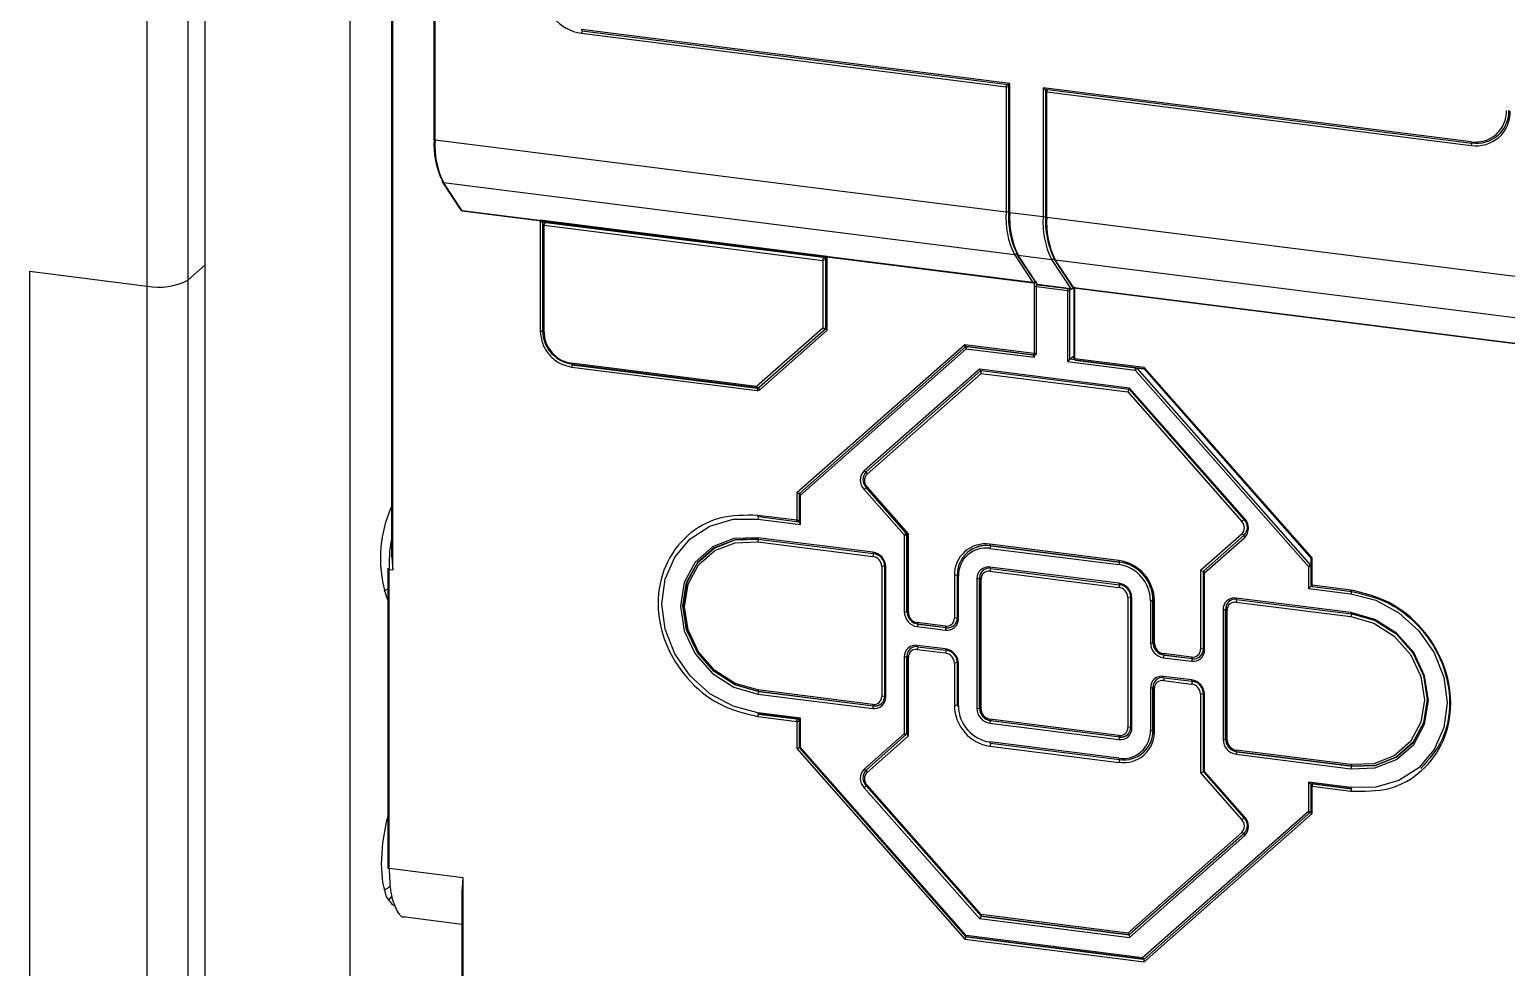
# Model space of a CAD drawing. Header units: inches. Extents: x -9.3 to 11.6, y -19 to 18.
# Drawn here: x 4.38 to 7.315, y -2.145 to -0.282 of the extents above; entities that cross this region are included whole.
import ezdxf

# ---------------------------------------------------------------- set-up
doc = ezdxf.new("R2010")
doc.units = ezdxf.units.IN
doc.header["$MEASUREMENT"] = 0

msp = doc.modelspace()

# ---------------------------------------------------------------- linework, layer by layer
at = {"color": 7, "linetype": 'Continuous', "lineweight": 25}
for p, q in [((4.614, -2.8608), (4.614, 2.979)), ((4.6946, 2.9912), (4.6946, -2.7167)), ((4.729, -2.6934), (4.729, 1.1477)), ((5.0163, 1.1115), (5.0163, -2.7295)), ((5.1836, 1.1028), (5.1836, -0.5005)), ((5.1861, -0.5018), (5.1861, 1.1016)), ((5.1019, -1.3557), (5.1019, -0.168)), ((5.0993, -0.1915), (5.0993, -1.3298)), ((5.0996, -0.1975), (5.0996, -1.3228)), ((6.3278, -0.3897), (5.4771, -0.2825)), ((5.4771, -0.2899), (6.3204, -0.3962)), ((5.478, -0.2852), (6.3252, -0.3919)), ((6.3204, -0.3962), (6.3204, -0.6447)), ((6.3278, -0.3897), (6.3252, -0.3919)), ((6.3252, -0.3919), (6.3252, -0.6445)), ((6.3278, -0.6458), (6.3278, -0.3897)), ((7.2448, -0.5052), (6.3941, -0.398)), ((6.3941, -0.398), (6.3941, -0.6541)), ((6.3941, -0.398), (6.3984, -0.4011)), ((6.3984, -0.4011), (7.2457, -0.5079)), ((6.3989, -0.4051), (6.3989, -0.6537)), ((6.3991, -0.4037), (6.3991, -0.4012)), ((6.401, -0.4015), (6.4002, -0.4022)), ((6.4014, -0.6549), (6.4014, -0.4064)), ((6.4014, -0.4064), (7.2448, -0.5126)), ((5.1861, -0.5018), (6.3204, -0.6447)), ((5.2003, -0.585), (5.2371, -0.6409)), ((5.2027, -0.5865), (6.337, -0.7294)), ((5.2395, -0.6423), (5.2027, -0.5865)), ((6.3738, -0.7852), (5.2395, -0.6423)), ((5.2399, -0.6426), (6.3742, -0.7856)), ((5.9651, -0.7333), (5.395, -0.6614)), ((5.395, -0.6614), (5.395, -0.8819)), ((5.3957, -0.6641), (5.9625, -0.7355)), ((5.4024, -0.6713), (5.3996, -0.6692)), ((5.3996, -0.6692), (5.3996, -0.8816)), ((5.4001, -0.6644), (5.9628, -0.7353)), ((5.4001, -0.8812), (5.4001, -0.6644)), ((5.4024, -0.6649), (5.4009, -0.6663)), ((5.404, -0.6653), (5.4024, -0.6713)), ((5.4024, -0.6713), (5.9562, -0.7411)), ((5.4024, -0.8836), (5.4024, -0.6713)), ((5.404, -0.6653), (5.4042, -0.6652)), ((5.9579, -0.7351), (5.404, -0.6653)), ((6.3278, -0.6458), (6.3941, -0.6541)), ((6.4014, -0.6549), (7.5357, -0.7978)), ((5.9651, -0.8796), (5.9651, -0.7333)), ((6.337, -0.7294), (6.3738, -0.7852)), ((6.342, -0.7291), (6.3807, -0.7877)), ((6.3444, -0.7305), (6.4107, -0.7389)), ((6.383, -0.7891), (6.3444, -0.7305)), ((4.3801, -0.7627), (4.614, -0.7922)), ((4.3801, -0.7627), (4.3801, -2.8313)), ((4.6946, -0.7801), (4.729, -0.7497)), ((5.9562, -0.7411), (5.9579, -0.7351)), ((5.9623, -0.7401), (5.9562, -0.7411)), ((5.9562, -0.7411), (5.9562, -0.8758)), ((5.9581, -0.735), (5.9579, -0.7351)), ((5.9623, -0.7401), (5.9625, -0.74)), ((5.9623, -0.8749), (5.9623, -0.7401)), ((5.9625, -0.7355), (5.9625, -0.8785)), ((5.9628, -0.7353), (5.9628, -0.8763)), ((6.4107, -0.7389), (6.4493, -0.7974)), ((6.4156, -0.7382), (6.4524, -0.794)), ((6.418, -0.7396), (7.5523, -0.8825)), ((6.4548, -0.7954), (6.418, -0.7396)), ((6.3761, -0.7848), (6.3761, -0.9335)), ((6.3812, -0.9253), (6.3812, -0.7827)), ((6.4493, -0.7974), (6.383, -0.7891)), ((6.3835, -0.7894), (6.4498, -0.7978)), ((6.3761, -0.7925), (6.4424, -0.8008)), ((6.4424, -0.8008), (6.4424, -0.9419)), ((6.4474, -0.8001), (6.45, -0.7978)), ((6.4474, -0.9374), (6.4474, -0.8001)), ((6.4529, -0.7968), (6.4543, -0.7955)), ((6.4548, -0.7936), (6.4548, -0.9346)), ((7.5891, -0.9383), (6.4548, -0.7954)), ((6.4552, -0.7958), (7.5895, -0.9387)), ((6.4571, -0.9363), (6.4571, -0.7944)), ((5.9562, -0.8758), (5.8248, -0.9917)), ((5.9628, -0.8763), (5.8298, -0.9936)), ((5.831, -0.9978), (5.9651, -0.8796)), ((5.9562, -0.8758), (5.9623, -0.8749)), ((5.961, -0.8779), (5.9562, -0.8758)), ((5.9625, -0.8747), (5.9623, -0.8749)), ((5.4024, -0.8836), (5.3996, -0.8816)), ((6.2383, -0.9087), (5.9047, -1.2029)), ((6.3761, -0.9261), (6.2383, -0.9087)), ((5.9098, -1.2037), (6.2412, -0.9114)), ((5.9121, -1.207), (6.2413, -0.9165)), ((6.2379, -0.9113), (6.3735, -0.9283)), ((6.2412, -0.9114), (6.3775, -0.9286)), ((6.2413, -0.9165), (6.3761, -0.9335)), ((6.3735, -0.9283), (6.3735, -0.9288)), ((6.3761, -0.9335), (6.3735, -0.9288)), ((6.3812, -0.9253), (6.3775, -0.9286)), ((6.4548, -0.9309), (6.4424, -0.9419)), ((6.4576, -0.9387), (6.4474, -0.9374)), ((6.5949, -0.9537), (6.4571, -0.9363)), ((6.458, -0.939), (6.5943, -0.9562)), ((6.4585, -0.9388), (6.5947, -0.956)), ((5.8248, -0.9917), (5.4569, -0.9454)), ((5.4585, -0.9484), (5.4569, -0.9454)), ((5.4576, -0.9529), (5.8258, -0.9993)), ((5.4585, -0.9484), (5.8265, -0.9947)), ((5.8272, -0.9944), (5.459, -0.948)), ((6.2678, -0.957), (6.0385, -1.1592)), ((6.0425, -1.1609), (6.2704, -0.9599)), ((6.0442, -1.1657), (6.2711, -0.9656)), ((6.5654, -0.9945), (6.2678, -0.957)), ((6.2701, -0.9598), (6.2678, -0.957)), ((6.2701, -0.9598), (6.5648, -0.997)), ((6.2711, -0.9656), (6.271, -0.96)), ((6.2711, -0.9656), (6.5621, -1.0022)), ((6.4424, -0.9419), (6.5771, -0.9588)), ((6.5819, -0.9546), (6.5771, -0.9588)), ((6.5771, -0.9588), (6.9211, -1.3489)), ((6.9251, -1.3454), (6.5811, -0.9553)), ((6.5939, -0.9557), (6.928, -1.3345)), ((6.5947, -0.956), (6.9262, -1.3318)), ((6.9285, -1.3319), (6.5949, -0.9537)), ((5.8248, -0.9917), (5.8296, -0.9938)), ((5.8265, -0.9947), (5.8248, -0.9917)), ((6.5621, -1.0022), (6.5651, -0.9973)), ((6.5648, -0.9969), (6.5654, -0.9945)), ((6.5648, -0.9969), (6.7931, -1.2558)), ((6.7947, -1.2544), (6.5654, -0.9945)), ((6.5621, -1.0022), (6.7889, -1.2595)), ((6.0428, -1.1607), (6.0442, -1.1657)), ((5.9047, -1.2029), (5.9047, -1.2572)), ((6.0442, -1.1909), (6.0385, -1.1959)), ((6.0385, -1.1959), (6.1183, -1.2864)), ((6.1223, -1.2829), (6.0425, -1.1924)), ((6.0428, -1.1921), (6.1236, -1.2838)), ((6.1264, -1.284), (6.0442, -1.1909)), ((5.9095, -1.2057), (5.9095, -1.2608)), ((5.9098, -1.2564), (5.9098, -1.2037)), ((5.9121, -1.2655), (5.9121, -1.207)), ((5.9047, -1.2572), (5.8273, -1.2474)), ((5.8273, -1.2549), (5.9121, -1.2655)), ((5.8287, -1.2499), (5.9095, -1.2601)), ((5.9121, -1.2544), (5.9061, -1.2597)), ((5.9121, -1.2655), (5.9095, -1.2608)), ((6.7947, -1.2544), (6.7889, -1.2595)), ((6.1183, -1.2864), (6.1226, -1.2826)), ((6.1183, -1.2864), (6.1183, -1.4393)), ((6.1234, -1.2856), (6.1236, -1.2854)), ((6.1234, -1.4385), (6.1234, -1.2856)), ((6.1264, -1.284), (6.1236, -1.2838)), ((6.1236, -1.2838), (6.1236, -1.4383)), ((6.1264, -1.4403), (6.1264, -1.284)), ((6.7889, -1.2847), (6.7068, -1.3571)), ((6.7935, -1.287), (6.7129, -1.3581)), ((6.7149, -1.3615), (6.7947, -1.2912)), ((6.7937, -1.2868), (6.7889, -1.2847)), ((6.0557, -1.3208), (5.8273, -1.292)), ((5.8273, -1.3002), (5.8289, -1.2947)), ((5.8273, -1.3002), (6.0557, -1.3289)), ((5.8282, -1.2947), (6.0566, -1.3234)), ((6.5447, -1.3371), (6.2884, -1.3048)), ((6.2901, -1.3078), (6.2884, -1.3048)), ((6.2884, -1.313), (6.5447, -1.3453)), ((6.2898, -1.308), (6.2901, -1.3078)), ((6.5461, -1.3403), (6.2898, -1.308)), ((6.2901, -1.3078), (6.5464, -1.3401)), ((5.0996, -1.3228), (5.1019, -1.3557)), ((6.0573, -1.3233), (6.0557, -1.3289)), ((6.0792, -1.3481), (6.0734, -1.349)), ((6.0734, -1.349), (6.0734, -1.6073)), ((6.0789, -1.3488), (6.0789, -1.6071)), ((6.2432, -1.3214), (6.2429, -1.3217)), ((6.5464, -1.3401), (6.5447, -1.3371)), ((6.5461, -1.3403), (6.5464, -1.3401)), ((6.9211, -1.3489), (6.9259, -1.3447)), ((6.9211, -1.3489), (6.9211, -1.3927)), ((6.9259, -1.3322), (6.9259, -1.385)), ((6.9262, -1.3318), (6.9262, -1.3845)), ((6.9285, -1.3862), (6.9285, -1.3319)), ((5.0922, -1.3531), (5.0922, -1.947)), ((5.0945, -1.9487), (5.0945, -1.3548)), ((5.0945, -1.3548), (5.1019, -1.3557)), ((6.0815, -1.6083), (6.0815, -1.35)), ((6.2235, -1.3663), (6.2177, -1.3672)), ((6.2177, -1.3672), (6.2177, -1.4518)), ((6.2233, -1.3669), (6.2233, -1.4516)), ((6.2258, -1.4528), (6.2258, -1.3682)), ((6.2626, -1.3728), (6.2626, -1.6312)), ((6.2677, -1.3721), (6.268, -1.3718)), ((6.2677, -1.6304), (6.2677, -1.3721)), ((6.268, -1.3718), (6.2708, -1.3738)), ((6.268, -1.3718), (6.268, -1.6302)), ((6.2708, -1.6322), (6.2708, -1.3738)), ((6.5447, -1.3824), (6.2884, -1.3501)), ((6.29, -1.3528), (6.2884, -1.3582)), ((6.2884, -1.3582), (6.5447, -1.3905)), ((6.2893, -1.3528), (6.5456, -1.3851)), ((6.7068, -1.3571), (6.7068, -1.5134)), ((6.7068, -1.3571), (6.7129, -1.3581)), ((6.7123, -1.3603), (6.7123, -1.5132)), ((6.7129, -1.3583), (6.7129, -1.3581)), ((6.7149, -1.5144), (6.7149, -1.3615)), ((5.0845, -1.3976), (5.0922, -1.3935)), ((6.5463, -1.3849), (6.5447, -1.3905)), ((6.9211, -1.3927), (6.9262, -1.3882)), ((6.9211, -1.3927), (7.0058, -1.4033)), ((6.929, -1.3886), (6.9262, -1.3882)), ((7.0058, -1.3959), (6.9285, -1.3862)), ((6.9299, -1.3887), (7.0072, -1.3984)), ((6.5682, -1.4097), (6.5624, -1.4106)), ((6.5624, -1.4106), (6.5624, -1.6689)), ((6.568, -1.4104), (6.568, -1.6687)), ((6.5705, -1.67), (6.5705, -1.4116)), ((6.6074, -1.4162), (6.6074, -1.5009)), ((6.6124, -1.4155), (6.6127, -1.4152)), ((6.6124, -1.5001), (6.6124, -1.4155)), ((6.6127, -1.4152), (6.6155, -1.4173)), ((6.6127, -1.4152), (6.6127, -1.4999)), ((6.6155, -1.5019), (6.6155, -1.4173)), ((6.7517, -1.4344), (6.7517, -1.6928)), ((6.7568, -1.4337), (6.7571, -1.4334)), ((6.7568, -1.692), (6.7568, -1.4337)), ((6.7571, -1.4334), (6.7598, -1.4355)), ((6.7571, -1.4334), (6.7571, -1.6918)), ((6.7598, -1.6938), (6.7598, -1.4355)), ((7.0058, -1.4405), (6.7775, -1.4117)), ((6.779, -1.4145), (6.7775, -1.4199)), ((6.7775, -1.4199), (7.0058, -1.4486)), ((6.7784, -1.4144), (7.0067, -1.4431)), ((6.1234, -1.4385), (6.1236, -1.4383)), ((6.1236, -1.4383), (6.1264, -1.4403)), ((6.2, -1.4674), (6.1441, -1.4603)), ((6.1457, -1.4633), (6.1441, -1.4603)), ((6.1455, -1.4636), (6.1457, -1.4633)), ((6.2014, -1.4706), (6.1455, -1.4636)), ((6.1457, -1.4633), (6.2017, -1.4704)), ((6.2233, -1.451), (6.2177, -1.4518)), ((7.0074, -1.443), (7.0058, -1.4486)), ((6.1441, -1.4685), (6.2, -1.4755)), ((6.2017, -1.4704), (6.2, -1.4674)), ((6.2014, -1.4706), (6.2017, -1.4704)), ((6.2, -1.5127), (6.1441, -1.5056)), ((6.1456, -1.5084), (6.1441, -1.5138)), ((6.1441, -1.5138), (6.2, -1.5208)), ((6.145, -1.5083), (6.2009, -1.5153)), ((6.2016, -1.5152), (6.2, -1.5208)), ((6.6124, -1.5001), (6.6127, -1.4999)), ((6.6127, -1.4999), (6.6155, -1.5019)), ((6.6891, -1.529), (6.6331, -1.5219)), ((6.6348, -1.5249), (6.6331, -1.5219)), ((6.6345, -1.5252), (6.6348, -1.5249)), ((6.6905, -1.5322), (6.6345, -1.5252)), ((6.6348, -1.5249), (6.6908, -1.532)), ((6.7123, -1.5126), (6.7068, -1.5134)), ((6.1183, -1.5283), (6.1183, -1.6812)), ((6.1236, -1.5273), (6.1234, -1.5276)), ((6.1234, -1.6805), (6.1234, -1.5276)), ((6.1236, -1.5273), (6.1264, -1.5294)), ((6.1236, -1.5273), (6.1236, -1.6817)), ((6.1264, -1.6856), (6.1264, -1.5294)), ((6.2235, -1.54), (6.2177, -1.5409)), ((6.2177, -1.5409), (6.2177, -1.6255)), ((6.2233, -1.5407), (6.2233, -1.6253)), ((6.2258, -1.6265), (6.2258, -1.5419)), ((6.6331, -1.5301), (6.6891, -1.5372)), ((6.6908, -1.532), (6.6891, -1.529)), ((6.6905, -1.5322), (6.6908, -1.532)), ((6.6891, -1.5743), (6.6331, -1.5672)), ((6.6347, -1.57), (6.6331, -1.5754)), ((6.6331, -1.5754), (6.6891, -1.5824)), ((6.634, -1.5699), (6.69, -1.577)), ((6.6907, -1.5768), (6.6891, -1.5824)), ((6.0557, -1.6229), (5.8273, -1.5941)), ((5.829, -1.5971), (5.8273, -1.5941)), ((5.8273, -1.6023), (6.0557, -1.6311)), ((5.8287, -1.5974), (5.829, -1.5971)), ((6.0571, -1.6261), (5.8287, -1.5974)), ((5.829, -1.5971), (6.0573, -1.6259)), ((6.0789, -1.6065), (6.0734, -1.6073)), ((6.6074, -1.59), (6.6074, -1.6746)), ((6.6127, -1.589), (6.6124, -1.5892)), ((6.6124, -1.6738), (6.6124, -1.5892)), ((6.6127, -1.589), (6.6155, -1.591)), ((6.6127, -1.589), (6.6127, -1.6736)), ((6.6155, -1.6756), (6.6155, -1.591)), ((6.7126, -1.6016), (6.7068, -1.6025)), ((6.7068, -1.6025), (6.7068, -1.7587)), ((6.7123, -1.6023), (6.7123, -1.7552)), ((6.7149, -1.7564), (6.7149, -1.6035)), ((5.9121, -1.6501), (5.8273, -1.6394)), ((5.8282, -1.6421), (5.9095, -1.6523)), ((5.9061, -1.6516), (5.8287, -1.6419)), ((6.0573, -1.6259), (6.0557, -1.6229)), ((6.0571, -1.6261), (6.0573, -1.6259)), ((6.2233, -1.6247), (6.2177, -1.6255)), ((6.2677, -1.6304), (6.268, -1.6302)), ((6.268, -1.6302), (6.2708, -1.6322)), ((5.8273, -1.6468), (5.9047, -1.6566)), ((5.9047, -1.6566), (5.9047, -1.7108)), ((5.9121, -1.6501), (5.9095, -1.6523)), ((5.9095, -1.6523), (5.9095, -1.7075)), ((5.9098, -1.7085), (5.9098, -1.6558)), ((5.9121, -1.7087), (5.9121, -1.6501)), ((6.5447, -1.6845), (6.2884, -1.6522)), ((6.2884, -1.6522), (6.2901, -1.6552)), ((6.2884, -1.6604), (6.5447, -1.6927)), ((6.2898, -1.6555), (6.2901, -1.6552)), ((6.5461, -1.6877), (6.2898, -1.6555)), ((6.2901, -1.6552), (6.5464, -1.6875)), ((6.568, -1.6681), (6.5624, -1.6689)), ((6.1183, -1.6812), (6.0385, -1.7516)), ((6.0425, -1.7533), (6.1236, -1.6817)), ((6.0442, -1.7581), (6.1264, -1.6856)), ((6.1236, -1.6802), (6.1234, -1.6805)), ((6.1264, -1.6856), (6.1236, -1.6817)), ((6.5447, -1.7298), (6.2884, -1.6975)), ((6.29, -1.7003), (6.2884, -1.7057)), ((6.2893, -1.7002), (6.5456, -1.7325)), ((6.5464, -1.6875), (6.5447, -1.6845)), ((6.5464, -1.6875), (6.5461, -1.6877)), ((6.6127, -1.6736), (6.6124, -1.6738)), ((6.6127, -1.6736), (6.6155, -1.6756)), ((6.7568, -1.692), (6.7571, -1.6918)), ((6.7571, -1.6918), (6.7598, -1.6938)), ((5.9047, -1.7108), (6.2383, -2.0891)), ((6.2412, -2.0844), (5.9098, -1.7085)), ((5.9121, -1.7087), (5.9105, -1.7101)), ((6.2413, -2.0821), (5.9121, -1.7087)), ((6.2884, -1.7057), (6.5447, -1.738)), ((6.593, -1.7186), (6.5933, -1.7184)), ((7.0058, -1.7426), (6.7775, -1.7138)), ((6.7792, -1.7168), (6.7775, -1.7138)), ((6.7775, -1.722), (7.0058, -1.7508)), ((6.7789, -1.7171), (6.7792, -1.7168)), ((7.0072, -1.7458), (6.7789, -1.7171)), ((6.7792, -1.7168), (7.0075, -1.7456)), ((6.0428, -1.7531), (6.0442, -1.7581)), ((6.5463, -1.7323), (6.5447, -1.738)), ((6.7068, -1.7587), (6.7125, -1.7562)), ((6.7068, -1.7587), (6.7889, -1.8519)), ((6.7149, -1.7564), (6.7133, -1.7578)), ((6.7133, -1.7578), (6.7931, -1.8482)), ((6.7947, -1.8469), (6.7149, -1.7564)), ((7.0058, -1.7426), (7.0075, -1.7456)), ((7.0075, -1.7456), (7.0072, -1.7458)), ((6.0442, -1.7833), (6.0385, -1.7883)), ((6.0385, -1.7883), (6.2678, -2.0483)), ((6.2707, -2.0435), (6.0425, -1.7848)), ((6.0428, -1.7846), (6.2709, -2.0433)), ((6.2711, -2.0405), (6.0442, -1.7833)), ((7.0058, -1.7879), (6.9211, -1.7772)), ((6.9211, -1.7772), (6.9211, -1.8358)), ((6.9211, -1.7772), (6.9255, -1.7803)), ((6.9255, -1.7803), (7.0067, -1.7906)), ((6.9259, -1.7843), (6.9259, -1.8388)), ((6.9262, -1.7804), (6.9262, -1.8366)), ((6.9262, -1.7839), (6.9299, -1.7806)), ((6.9285, -1.8398), (6.9285, -1.7856)), ((6.9285, -1.7856), (7.0058, -1.7953)), ((7.0072, -1.7904), (6.9299, -1.7806)), ((6.9211, -1.8358), (6.5918, -2.1262)), ((6.9262, -1.8366), (6.5947, -2.1289)), ((6.5949, -2.134), (6.9285, -1.8398)), ((6.7947, -1.8469), (6.7889, -1.8519)), ((6.7889, -1.8771), (6.5621, -2.0772)), ((6.7937, -1.8792), (6.7889, -1.8771)), ((6.7935, -1.8794), (6.5653, -2.0806)), ((6.5654, -2.0858), (6.7947, -1.8836)), ((5.2418, -1.9673), (5.0945, -1.9487)), ((5.2392, -1.9908), (5.2392, -2.2615)), ((5.2395, -1.9969), (5.2418, -1.9673)), ((5.2418, -2.2627), (5.2418, -1.9673)), ((5.0931, -2.0126), (5.0995, -2.0054)), ((5.2395, -2.261), (5.2395, -1.9969)), ((5.1269, -2.0451), (5.2392, -2.0593)), ((6.2707, -2.0435), (6.2678, -2.0483)), ((6.2678, -2.0483), (6.5654, -2.0858)), ((6.2709, -2.0433), (6.2707, -2.0435)), ((6.5653, -2.0806), (6.2707, -2.0435)), ((6.2711, -2.0405), (6.2709, -2.0433)), ((6.2709, -2.0433), (6.5656, -2.0804)), ((6.5621, -2.0772), (6.2711, -2.0405)), ((6.2398, -2.0834), (6.2413, -2.0821)), ((6.5918, -2.1262), (6.2413, -2.0821)), ((6.5621, -2.0772), (6.5656, -2.0804)), ((6.5653, -2.0806), (6.5654, -2.0858)), ((6.2383, -2.0891), (6.5949, -2.134)), ((6.5947, -2.1289), (6.2412, -2.0844)), ((6.2422, -2.0847), (6.5927, -2.1289))]:
    msp.add_line(p, q, dxfattribs=at)
at = {"color": 7, "linetype": 'Continuous', "lineweight": 25, "flags": 128}
for points in [[(6.4014, -0.4064), (6.4007, -0.4062), (6.4001, -0.4061), (6.3996, -0.4059), (6.3992, -0.4057), (6.399, -0.4054), (6.3989, -0.4052), (6.3989, -0.4051)], [(5.1861, -0.5018), (5.1854, -0.5017), (5.1848, -0.5015), (5.1843, -0.5013), (5.1839, -0.5011), (5.1837, -0.5008), (5.1836, -0.5006), (5.1836, -0.5005)], [(7.2462, -0.5077), (7.2459, -0.5078), (7.2457, -0.5079)], [(5.2395, -0.6423), (5.2398, -0.6426), (5.2399, -0.6426)], [(6.3278, -0.6458), (6.3271, -0.6457), (6.3265, -0.6455), (6.326, -0.6453), (6.3256, -0.6451), (6.3253, -0.6448), (6.3252, -0.6446), (6.3252, -0.6445)], [(6.3742, -0.7856), (6.3741, -0.7855), (6.3738, -0.7852)], [(6.4548, -0.7954), (6.4551, -0.7957), (6.4552, -0.7958)], [(6.2413, -0.9165), (6.2409, -0.9159), (6.2405, -0.9153), (6.2401, -0.9147), (6.2399, -0.9141), (6.2398, -0.9135), (6.2398, -0.9131), (6.2399, -0.9127), (6.2401, -0.9124)], [(6.0425, -1.1609), (6.0422, -1.1611), (6.0418, -1.1611), (6.0413, -1.1611), (6.0407, -1.1609), (6.0402, -1.1606), (6.0396, -1.1602), (6.039, -1.1597), (6.0385, -1.1592)], [(5.9108, -1.2028), (5.9106, -1.2031), (5.9105, -1.2035), (5.9105, -1.2039), (5.9106, -1.2045), (5.9108, -1.2051), (5.9112, -1.2057), (5.9116, -1.2064), (5.9121, -1.207)], [(5.9121, -1.207), (5.9114, -1.2068), (5.9107, -1.2067), (5.9102, -1.2065), (5.9099, -1.2063), (5.9096, -1.206), (5.9095, -1.2058), (5.9095, -1.2057)], [(5.8273, -1.6394), (5.778, -1.6266), (5.732, -1.6016), (5.6925, -1.5661), (5.6621, -1.5225), (5.6431, -1.4737), (5.6366, -1.4231), (5.6431, -1.3742), (5.6621, -1.3302), (5.6925, -1.2942), (5.732, -1.2686), (5.778, -1.2552), (5.8273, -1.2549)], [(6.7935, -1.287), (6.7932, -1.2873), (6.7931, -1.2877), (6.7931, -1.2882), (6.7932, -1.2887), (6.7935, -1.2893), (6.7938, -1.29), (6.7942, -1.2906), (6.7947, -1.2912)], [(5.8273, -1.292), (5.7798, -1.2936), (5.7369, -1.3102), (5.7028, -1.3403), (5.6809, -1.3808), (5.6734, -1.4278), (5.6809, -1.4766), (5.7028, -1.5227), (5.7369, -1.5613), (5.7798, -1.5887), (5.8273, -1.6023)], [(5.8287, -1.5974), (5.7823, -1.5841), (5.7404, -1.5573), (5.7072, -1.5196), (5.6858, -1.4747), (5.6785, -1.427), (5.6858, -1.3811), (5.7072, -1.3416), (5.7404, -1.3123), (5.7823, -1.296), (5.8287, -1.2945)], [(5.829, -1.2942), (5.7826, -1.2958), (5.7407, -1.312), (5.7075, -1.3413), (5.6861, -1.3809), (5.6788, -1.4267), (5.6861, -1.4745), (5.7075, -1.5194), (5.7407, -1.5571), (5.7826, -1.5839), (5.829, -1.5971)], [(5.8273, -1.5941), (5.7823, -1.5813), (5.7416, -1.5553), (5.7094, -1.5187), (5.6887, -1.4751), (5.6815, -1.4288), (5.6887, -1.3843), (5.7094, -1.3459), (5.7416, -1.3174), (5.7823, -1.3017), (5.8273, -1.3002)], [(5.8273, -1.292), (5.8274, -1.2927), (5.8275, -1.2933), (5.8276, -1.2938), (5.8278, -1.2943), (5.828, -1.2945), (5.8282, -1.2947), (5.8282, -1.2947)], [(6.0571, -1.3232), (6.0568, -1.3234), (6.0566, -1.3234)], [(6.0792, -1.3483), (6.079, -1.3485), (6.0789, -1.3488)], [(6.2235, -1.3665), (6.2233, -1.3667), (6.2233, -1.3669)], [(6.7149, -1.3615), (6.7142, -1.3614), (6.7136, -1.3613), (6.7131, -1.3611), (6.7127, -1.3609), (6.7124, -1.3606), (6.7123, -1.3604), (6.7123, -1.3603)], [(6.7137, -1.3574), (6.7135, -1.3577), (6.7133, -1.3581), (6.7133, -1.3585), (6.7135, -1.3591), (6.7137, -1.3597), (6.714, -1.3603), (6.7144, -1.3609), (6.7149, -1.3615)], [(6.5447, -1.3824), (6.5448, -1.3831), (6.5449, -1.3837), (6.545, -1.3842), (6.5452, -1.3846), (6.5454, -1.3849), (6.5456, -1.385), (6.5456, -1.3851)], [(6.5456, -1.3851), (6.5459, -1.385), (6.5461, -1.3849)], [(7.0058, -1.4033), (7.0552, -1.4161), (7.1012, -1.4411), (7.1407, -1.4767), (7.171, -1.5203), (7.1901, -1.5691), (7.1966, -1.6197), (7.1901, -1.6686), (7.171, -1.7126), (7.1407, -1.7486), (7.1012, -1.7742), (7.0552, -1.7876), (7.0058, -1.7879)], [(6.5682, -1.4099), (6.568, -1.4102), (6.568, -1.4104)], [(7.0058, -1.7508), (7.0534, -1.7492), (7.0963, -1.7325), (7.1304, -1.7025), (7.1522, -1.662), (7.1598, -1.615), (7.1522, -1.5661), (7.1304, -1.5201), (7.0963, -1.4815), (7.0534, -1.4541), (7.0058, -1.4405)], [(7.0058, -1.4486), (7.0509, -1.4615), (7.0915, -1.4875), (7.1238, -1.5241), (7.1445, -1.5677), (7.1517, -1.614), (7.1445, -1.6585), (7.1238, -1.6969), (7.0915, -1.7253), (7.0509, -1.7411), (7.0058, -1.7426)], [(7.0072, -1.4429), (7.0536, -1.4562), (7.0955, -1.483), (7.1288, -1.5207), (7.1501, -1.5656), (7.1575, -1.6133), (7.1501, -1.6592), (7.1288, -1.6987), (7.0955, -1.728), (7.0536, -1.7443), (7.0072, -1.7458)], [(7.0075, -1.7456), (7.0539, -1.744), (7.0958, -1.7278), (7.1291, -1.6985), (7.1504, -1.659), (7.1578, -1.6131), (7.1504, -1.5654), (7.1291, -1.5204), (7.0958, -1.4828), (7.0539, -1.456), (7.0075, -1.4427)], [(6.2014, -1.5151), (6.2012, -1.5153), (6.2009, -1.5153)], [(6.2235, -1.5402), (6.2233, -1.5404), (6.2233, -1.5407)], [(6.6905, -1.5768), (6.6902, -1.5769), (6.69, -1.577)], [(6.7126, -1.6018), (6.7124, -1.6021), (6.7123, -1.6023)], [(6.1223, -1.6829), (6.122, -1.6831), (6.1216, -1.6832), (6.1211, -1.6831), (6.1205, -1.6829), (6.12, -1.6827), (6.1194, -1.6823), (6.1188, -1.6818), (6.1183, -1.6812)], [(6.0425, -1.7533), (6.0422, -1.7535), (6.0418, -1.7536), (6.0413, -1.7535), (6.0407, -1.7533), (6.0402, -1.753), (6.0396, -1.7526), (6.039, -1.7521), (6.0385, -1.7516)], [(6.5461, -1.7323), (6.5459, -1.7325), (6.5456, -1.7325)], [(7.0072, -1.7904), (7.0069, -1.7905), (7.0067, -1.7906)], [(5.0919, -1.8458), (5.089, -1.8569), (5.0815, -1.8981), (5.0789, -1.9397), (5.0815, -1.9768), (5.089, -2.0048), (5.1005, -2.0204), (5.1068, -2.0228)], [(6.9251, -1.8375), (6.9248, -1.8377), (6.9244, -1.8378), (6.9239, -1.8377), (6.9234, -1.8375), (6.9228, -1.8373), (6.9222, -1.8369), (6.9217, -1.8364), (6.9211, -1.8358)], [(6.7935, -1.8794), (6.7932, -1.8797), (6.7931, -1.8801), (6.7931, -1.8806), (6.7932, -1.8811), (6.7935, -1.8817), (6.7938, -1.8824), (6.7942, -1.883), (6.7947, -1.8836)], [(5.0845, -1.9915), (5.0926, -1.987), (5.0952, -1.9845)], [(6.2413, -2.0821), (6.2414, -2.0828), (6.2414, -2.0834), (6.2416, -2.0839), (6.2417, -2.0843), (6.242, -2.0846), (6.2422, -2.0847), (6.2422, -2.0847)], [(6.5918, -2.1262), (6.5924, -2.1268), (6.5929, -2.1273), (6.5935, -2.1277), (6.5941, -2.128), (6.5946, -2.1281), (6.5951, -2.1282), (6.5955, -2.1281), (6.5958, -2.1279)]]:
    msp.add_lwpolyline(points, dxfattribs=at)
at = {"color": 7, "linetype": 'Continuous', "lineweight": 25}
for centre, radius, start, end in [((5.49, -0.2005), 0.0903, 181.0587, 261.7605), ((5.4797, -0.2831), 0.00273, 167.4627, 229.6752), ((5.4855, -0.2895), 0.00845, 149.2403, 182.6188), ((6.3288, -0.3958), 0.00845, 149.2403, 182.6188), ((6.3218, -0.3878), 0.00845, 260.2004, 293.5789), ((6.3211, -0.3955), 0.0044, 20.4285, 62.3907), ((6.4028, -0.4051), 0.00394, 131.4096, 180), ((6.4023, -0.4045), 0.00314, 104.9691, 131.2144), ((6.4099, -0.406), 0.00845, 149.2403, 182.6188), ((7.2539, -0.445), 0.0609, 261.3986, 1.4206), ((7.2548, -0.4461), 0.0673, 261.3986, 1.4206), ((7.2557, -0.4443), 0.0641, 261.3986, 1.4206), ((5.3474, -0.5108), 0.1639, 176.2472, 205.9084), ((5.3543, -0.5128), 0.1686, 176.2472, 205.9084), ((7.2474, -0.5058), 0.00273, 167.4627, 229.6752), ((7.2525, -0.5121), 0.00775, 144.9309, 183.5931), ((5.2031, -0.5833), 0.00325, 164.431, 212.6279), ((5.203, -0.5832), 0.00324, 213.9286, 264.1114), ((5.2404, -0.6387), 0.00394, 213.3552, 262.8192), ((5.2398, -0.6391), 0.00326, 214.0741, 263.966), ((6.4886, -0.6557), 0.1686, 176.2472, 205.9084), ((6.3218, -0.6364), 0.00845, 260.2004, 293.5789), ((6.4888, -0.6548), 0.1637, 176.2348, 205.9506), ((5.4035, -0.6692), 0.00385, 81.3986, 181.4206), ((6.4958, -0.6568), 0.1684, 176.2348, 205.9506), ((6.5621, -0.6652), 0.1684, 176.2348, 205.9506), ((6.3955, -0.6458), 0.00845, 260.2004, 293.5789), ((6.5627, -0.6639), 0.1639, 176.2472, 205.9084), ((6.5625, -0.6641), 0.1637, 176.2348, 205.9506), ((6.4012, -0.6522), 0.00273, 213.1441, 275.3565), ((6.5696, -0.6659), 0.1686, 176.2472, 205.9084), ((6.3374, -0.7251), 0.00432, 263.8518, 342.5768), ((6.3448, -0.7273), 0.00326, 164.4506, 212.6994), ((6.3447, -0.7273), 0.00324, 213.9966, 264.1045), ((5.9572, -0.7402), 0.00516, 1.0587, 81.7605), ((6.4111, -0.7346), 0.00433, 263.9253, 338.6979), ((6.4184, -0.7364), 0.00325, 164.431, 212.6279), ((6.4183, -0.7363), 0.00326, 214.0741, 263.966), ((4.637, -0.6713), 0.1231, 259.2261, 297.8883), ((6.3742, -0.7809), 0.00435, 264.0581, 326.2003), ((6.3747, -0.7816), 0.00394, 262.8192, 328.9041), ((6.384, -0.7855), 0.00394, 213.4284, 262.8192), ((6.3834, -0.7858), 0.00326, 214.1411, 263.96), ((6.3836, -0.7888), 0.000622, 207.4227, 259.4866), ((6.4526, -0.8007), 0.0103, 158.3162, 180.578), ((6.4438, -0.7932), 0.00775, 259.2261, 297.8883), ((6.4432, -0.8001), 0.00421, 0.7532, 41.2544), ((6.4498, -0.7931), 0.00434, 264.019, 331.5404), ((6.4499, -0.7971), 0.000639, 208.1841, 258.7252), ((6.4503, -0.7939), 0.00394, 262.8192, 311.4096), ((6.4557, -0.7919), 0.00394, 213.3552, 262.8192), ((6.4551, -0.7922), 0.00326, 214.0741, 263.966), ((6.4508, -0.7944), 0.00317, 311.6798, 344.1425), ((5.9584, -0.875), 0.00394, 312.158, 0.9777), ((5.466, -0.8824), 0.0636, 181.0587, 261.7605), ((6.2498, -0.9162), 0.00845, 149.2403, 182.6188), ((6.5855, -0.9585), 0.00845, 149.2403, 182.6188), ((6.5778, -0.9582), 0.00438, 41.3177, 62.3659), ((6.057, -1.1775), 0.0261, 135.2256, 224.7744), ((6.0584, -1.1766), 0.0224, 135.2256, 224.7744), ((6.0586, -1.1764), 0.0224, 135.2256, 224.7744), ((6.0569, -1.1783), 0.0179, 135.2256, 224.7744), ((5.9134, -1.2057), 0.00394, 131.4096, 180), ((5.3268, -1.3326), 0.2495, 155.7306, 199.6705), ((5.8351, -1.2544), 0.00775, 144.9309, 183.5931), ((6.7762, -1.2721), 0.0179, 315.2256, 44.7744), ((6.7776, -1.2713), 0.0224, 315.2256, 44.7744), ((6.7762, -1.2728), 0.0261, 315.2256, 44.7744), ((6.1197, -1.2788), 0.00775, 259.2261, 297.8883), ((6.1191, -1.2857), 0.00422, 0.7611, 41.9235), ((6.2792, -1.3656), 0.0615, 81.3986, 181.4206), ((6.2812, -1.3651), 0.0577, 81.3986, 181.4206), ((6.2803, -1.3668), 0.0545, 81.3986, 181.4206), ((6.2817, -1.3663), 0.0591, 81.8416, 130.6612), ((6.2962, -1.3125), 0.00775, 144.9309, 183.5931), ((6.0583, -1.3214), 0.00273, 167.4627, 229.6752), ((6.0514, -1.3505), 0.0301, 1.0587, 81.7605), ((6.0527, -1.3494), 0.0206, 1.0587, 81.7605), ((6.0534, -1.3488), 0.0258, 1.0587, 81.7605), ((6.0812, -1.3473), 0.00273, 213.1441, 275.3565), ((6.2851, -1.3723), 0.0224, 81.3986, 181.4206), ((6.5329, -1.4188), 0.0826, 1.0587, 81.7605), ((6.5525, -1.3448), 0.00775, 144.9309, 183.5931), ((6.5343, -1.4176), 0.0731, 1.0587, 81.7605), ((6.535, -1.4169), 0.0774, 1.0587, 81.7605), ((6.5353, -1.4167), 0.0774, 1.0587, 81.7605), ((6.9226, -1.3406), 0.00845, 260.2004, 293.5789), ((6.9218, -1.3483), 0.00438, 20.4365, 41.5184), ((6.2256, -1.3655), 0.00273, 213.1441, 275.3565), ((6.2641, -1.3652), 0.00775, 259.2261, 297.8883), ((6.2869, -1.3716), 0.0192, 81.3986, 181.4206), ((6.2877, -1.3715), 0.0197, 132.158, 180.9777), ((6.2861, -1.3735), 0.0154, 81.3986, 181.4206), ((6.2911, -1.3507), 0.00273, 167.4627, 229.6752), ((6.7163, -1.3603), 0.00394, 131.4096, 180), ((6.5404, -1.4122), 0.0301, 1.0587, 81.7605), ((6.5418, -1.411), 0.0206, 1.0587, 81.7605), ((6.5424, -1.4104), 0.0258, 1.0587, 81.7605), ((7.0136, -1.4029), 0.00775, 144.9309, 183.5931), ((6.5703, -1.4089), 0.00273, 213.1441, 275.3565), ((6.6088, -1.4086), 0.00775, 259.2261, 297.8883), ((6.7741, -1.4339), 0.0224, 81.3986, 181.4206), ((6.7532, -1.4268), 0.00775, 259.2261, 297.8883), ((6.776, -1.4332), 0.0192, 81.3986, 181.4206), ((6.7768, -1.4331), 0.0197, 132.158, 180.9777), ((6.7752, -1.4351), 0.0154, 81.3986, 181.4206), ((6.7802, -1.4123), 0.00273, 167.4627, 229.6752), ((6.1197, -1.4316), 0.00775, 259.2261, 297.8883), ((6.1484, -1.4387), 0.0301, 181.0587, 261.7605), ((6.1492, -1.438), 0.0258, 181.0587, 261.7605), ((6.1494, -1.4378), 0.0258, 181.0587, 261.7605), ((6.147, -1.4399), 0.0206, 181.0587, 261.7605), ((6.1518, -1.468), 0.00775, 144.9309, 183.5931), ((6.2023, -1.4522), 0.0154, 261.3986, 1.4206), ((6.2034, -1.4534), 0.0224, 261.3986, 1.4206), ((6.2043, -1.4516), 0.0192, 261.3986, 1.4206), ((6.2045, -1.4509), 0.0197, 261.8416, 310.6612), ((6.2256, -1.4501), 0.00273, 213.1441, 275.3565), ((7.0085, -1.4411), 0.00273, 167.4627, 229.6752), ((6.2078, -1.4751), 0.00775, 144.9309, 183.5931), ((6.1407, -1.5278), 0.0224, 81.3986, 181.4206), ((6.1426, -1.5271), 0.0192, 81.3986, 181.4206), ((6.1433, -1.527), 0.0197, 132.158, 180.9777), ((6.1418, -1.529), 0.0154, 81.3986, 181.4206), ((6.1467, -1.5062), 0.00273, 167.4627, 229.6752), ((6.1957, -1.5424), 0.0301, 1.0587, 81.7605), ((6.2027, -1.5133), 0.00273, 167.4627, 229.6752), ((6.1971, -1.5413), 0.0206, 1.0587, 81.7605), ((6.1977, -1.5407), 0.0258, 1.0587, 81.7605), ((6.6088, -1.4933), 0.00775, 259.2261, 297.8883), ((6.6374, -1.5003), 0.0301, 181.0587, 261.7605), ((6.6382, -1.4996), 0.0258, 181.0587, 261.7605), ((6.6385, -1.4994), 0.0258, 181.0587, 261.7605), ((6.6361, -1.5015), 0.0206, 181.0587, 261.7605), ((6.6409, -1.5296), 0.00775, 144.9309, 183.5931), ((6.6914, -1.5138), 0.0154, 261.3986, 1.4206), ((6.6925, -1.515), 0.0224, 261.3986, 1.4206), ((6.6934, -1.5132), 0.0192, 261.3986, 1.4206), ((6.7146, -1.5117), 0.00273, 213.1441, 275.3565), ((6.1197, -1.5207), 0.00775, 259.2261, 297.8883), ((6.2256, -1.5392), 0.00273, 213.1441, 275.3565), ((6.6968, -1.5367), 0.00775, 144.9309, 183.5931), ((6.6936, -1.5125), 0.0197, 261.8416, 310.6612), ((6.6298, -1.5894), 0.0224, 81.3986, 181.4206), ((6.6316, -1.5887), 0.0192, 81.3986, 181.4206), ((6.6324, -1.5886), 0.0197, 132.158, 180.9777), ((6.6308, -1.5906), 0.0154, 81.3986, 181.4206), ((6.6358, -1.5678), 0.00273, 167.4627, 229.6752), ((6.6918, -1.5749), 0.00273, 167.4627, 229.6752), ((6.6848, -1.6041), 0.0301, 1.0587, 81.7605), ((6.6862, -1.6029), 0.0206, 1.0587, 81.7605), ((6.6868, -1.6023), 0.0258, 1.0587, 81.7605), ((5.8351, -1.6018), 0.00775, 144.9309, 183.5931), ((6.058, -1.6077), 0.0154, 261.3986, 1.4206), ((6.059, -1.6089), 0.0224, 261.3986, 1.4206), ((6.0599, -1.6071), 0.0192, 261.3986, 1.4206), ((6.0812, -1.6056), 0.00273, 213.1441, 275.3565), ((6.6088, -1.5823), 0.00775, 259.2261, 297.8883), ((6.7146, -1.6008), 0.00273, 213.1441, 275.3565), ((5.83, -1.64), 0.00273, 167.4627, 229.6752), ((6.0634, -1.6306), 0.00775, 144.9309, 183.5931), ((6.0601, -1.6064), 0.0197, 261.8416, 310.6612), ((6.3003, -1.624), 0.0826, 181.0587, 261.7605), ((6.2256, -1.6238), 0.00273, 213.1441, 275.3565), ((6.2989, -1.6252), 0.0731, 181.0587, 261.7605), ((6.2641, -1.6235), 0.00775, 259.2261, 297.8883), ((6.2927, -1.6306), 0.0301, 181.0587, 261.7605), ((6.2935, -1.6299), 0.0258, 181.0587, 261.7605), ((6.2938, -1.6297), 0.0258, 181.0587, 261.7605), ((6.2914, -1.6318), 0.0206, 181.0587, 261.7605), ((6.2962, -1.6599), 0.00775, 144.9309, 183.5931), ((6.547, -1.6693), 0.0154, 261.3986, 1.4206), ((6.5481, -1.6705), 0.0224, 261.3986, 1.4206), ((6.549, -1.6687), 0.0192, 261.3986, 1.4206), ((6.5703, -1.6672), 0.00273, 213.1441, 275.3565), ((6.1197, -1.6736), 0.00775, 259.2261, 297.8883), ((6.1201, -1.6805), 0.00328, 312.158, 0.9777), ((6.2911, -1.6981), 0.00273, 167.4627, 229.6752), ((6.5529, -1.6759), 0.0545, 261.3986, 1.4206), ((6.5539, -1.6771), 0.0615, 261.3986, 1.4206), ((6.5525, -1.6922), 0.00775, 144.9309, 183.5931), ((6.5548, -1.6753), 0.0577, 261.3986, 1.4206), ((6.5492, -1.668), 0.0197, 261.8416, 310.6612), ((6.5536, -1.6746), 0.0591, 312.158, 0.9777), ((6.6088, -1.667), 0.00775, 259.2261, 297.8883), ((6.7532, -1.6852), 0.00775, 259.2261, 297.8883), ((6.7818, -1.6922), 0.0301, 181.0587, 261.7605), ((6.7826, -1.6915), 0.0258, 181.0587, 261.7605), ((6.7829, -1.6913), 0.0258, 181.0587, 261.7605), ((6.7805, -1.6934), 0.0206, 181.0587, 261.7605), ((5.9134, -1.7075), 0.00394, 180, 221.4096), ((5.9118, -1.706), 0.00273, 213.1441, 275.3565), ((6.5474, -1.7304), 0.00273, 167.4627, 229.6752), ((6.7852, -1.7215), 0.00775, 144.9309, 183.5931), ((6.057, -1.77), 0.0261, 135.2256, 224.7744), ((6.0584, -1.7691), 0.0224, 135.2256, 224.7744), ((6.0586, -1.7688), 0.0224, 135.2256, 224.7744), ((6.0569, -1.7707), 0.0179, 135.2256, 224.7744), ((6.7163, -1.7552), 0.00394, 180, 221.4096), ((6.7146, -1.7537), 0.00273, 213.1441, 275.3565), ((7.0136, -1.7503), 0.00775, 144.9309, 183.5931), ((7.0085, -1.7885), 0.00273, 167.4627, 229.6752), ((6.7776, -1.8637), 0.0224, 315.2256, 44.7744), ((6.7762, -1.8652), 0.0261, 315.2256, 44.7744), ((6.9226, -1.8275), 0.00845, 260.2004, 293.5789), ((6.7762, -1.8645), 0.0179, 315.2256, 44.7744), ((6.2427, -2.0808), 0.00394, 221.4096, 262.8192), ((6.5945, -2.1268), 0.00273, 167.4627, 229.6752)]:
    msp.add_arc(centre, radius, start, end, dxfattribs=at)
for points, knots in [([(5.4001, -0.6644), (5.4, -0.6645), (5.3998, -0.6646), (5.3993, -0.6646), (5.3987, -0.6644), (5.3978, -0.664), (5.3965, -0.663), (5.3956, -0.662), (5.395, -0.6614)], [0, 0, 0, 0, 0.099251, 0.204866, 0.319819, 0.446428, 0.670284, 1, 1, 1, 1]), ([(5.9628, -0.7353), (5.9627, -0.7354), (5.9626, -0.7355), (5.9625, -0.7355), (5.9626, -0.7354), (5.9629, -0.7352), (5.9637, -0.7345), (5.9646, -0.7337), (5.9651, -0.7333)], [0, 0, 0, 0, 0.099251, 0.204866, 0.319819, 0.446428, 0.670284, 1, 1, 1, 1]), ([(5.9628, -0.8763), (5.9627, -0.8764), (5.9626, -0.8766), (5.9625, -0.8769), (5.9626, -0.8773), (5.9629, -0.8779), (5.9635, -0.8785), (5.9643, -0.8791), (5.9648, -0.8794), (5.9651, -0.8796)], [0, 0, 0, 0, 0.115281, 0.234566, 0.35851, 0.487696, 0.700417, 0.839415, 1, 1, 1, 1]), ([(6.2412, -0.9114), (6.2411, -0.9115), (6.2409, -0.9116), (6.2406, -0.9116), (6.2402, -0.9115), (6.2397, -0.9111), (6.2392, -0.9105), (6.2387, -0.9096), (6.2384, -0.909), (6.2383, -0.9087)], [0, 0, 0, 0, 0.1152812, 0.2345661, 0.3585097, 0.487696, 0.7004169, 0.8394146, 1, 1, 1, 1]), ([(6.5947, -0.956), (6.5947, -0.956), (6.5945, -0.9562), (6.5943, -0.9562), (6.5942, -0.9561), (6.5942, -0.9558), (6.5943, -0.9552), (6.5946, -0.9545), (6.5948, -0.9539), (6.5949, -0.9537)], [0, 0, 0, 0, 0.115281, 0.234566, 0.35851, 0.487696, 0.700417, 0.839415, 1, 1, 1, 1]), ([(5.9098, -1.2037), (5.9097, -1.2038), (5.9095, -1.2039), (5.909, -1.204), (5.9084, -1.2041), (5.9076, -1.204), (5.9066, -1.2038), (5.9056, -1.2034), (5.905, -1.2031), (5.9047, -1.2029)], [0, 0, 0, 0, 0.115281, 0.234566, 0.35851, 0.487696, 0.700417, 0.839415, 1, 1, 1, 1]), ([(5.0996, -1.2942), (5.0991, -1.2962), (5.0949, -1.3159), (5.0947, -1.3364), (5.0945, -1.3548)], [0, 0, 0, 0, 0.10396, 1, 1, 1, 1]), ([(6.9262, -1.3318), (6.9261, -1.3319), (6.926, -1.332), (6.9259, -1.3322), (6.926, -1.3323), (6.9263, -1.3324), (6.9269, -1.3323), (6.9277, -1.3322), (6.9282, -1.332), (6.9285, -1.3319)], [0, 0, 0, 0, 0.1152812, 0.2345661, 0.3585097, 0.487696, 0.7004169, 0.8394146, 1, 1, 1, 1]), ([(5.9098, -1.7085), (5.9097, -1.7086), (5.9095, -1.7088), (5.909, -1.7091), (5.9084, -1.7094), (5.9076, -1.7098), (5.9066, -1.7102), (5.9056, -1.7106), (5.905, -1.7107), (5.9047, -1.7108)], [0, 0, 0, 0, 0.1152812, 0.2345661, 0.3585097, 0.487696, 0.7004169, 0.8394146, 1, 1, 1, 1]), ([(6.9262, -1.8366), (6.9261, -1.8367), (6.926, -1.8368), (6.9259, -1.8372), (6.926, -1.8376), (6.9263, -1.8381), (6.9269, -1.8387), (6.9277, -1.8393), (6.9282, -1.8397), (6.9285, -1.8398)], [0, 0, 0, 0, 0.115281, 0.234566, 0.35851, 0.487696, 0.700417, 0.839415, 1, 1, 1, 1]), ([(5.0945, -1.9487), (5.0952, -1.9657), (5.0967, -1.9995), (5.1085, -2.032), (5.1195, -2.0472), (5.1264, -2.0445), (5.1269, -2.0444)], [0, 0, 0, 0, 0.324782, 0.649564, 0.974345, 1, 1, 1, 1]), ([(6.2412, -2.0844), (6.2411, -2.0844), (6.2409, -2.0846), (6.2406, -2.0851), (6.2402, -2.0856), (6.2397, -2.0864), (6.2392, -2.0873), (6.2387, -2.0883), (6.2384, -2.0888), (6.2383, -2.0891)], [0, 0, 0, 0, 0.115281, 0.234566, 0.35851, 0.487696, 0.700417, 0.839415, 1, 1, 1, 1]), ([(6.5947, -2.1289), (6.5947, -2.129), (6.5945, -2.1292), (6.5943, -2.1296), (6.5942, -2.1302), (6.5942, -2.1311), (6.5943, -2.132), (6.5945, -2.1331), (6.5948, -2.1337), (6.5949, -2.134)], [0, 0, 0, 0, 0.115281, 0.234566, 0.35851, 0.487696, 0.700417, 0.839415, 1, 1, 1, 1])]:
    msp.add_open_spline(points, degree=3, knots=knots, dxfattribs=at)
for points in [[(5.4001, -0.8812), (5.3998, -0.8813), (5.3994, -0.8816), (5.398, -0.8819), (5.3965, -0.8821), (5.3955, -0.882), (5.395, -0.8819)], [(5.395, -0.8819), (5.3959, -0.8903), (5.3978, -0.9071), (5.4123, -0.9298), (5.433, -0.947), (5.4494, -0.9509), (5.4576, -0.9529)], [(5.459, -0.948), (5.4513, -0.9461), (5.4358, -0.9424), (5.4164, -0.9262), (5.4027, -0.9048), (5.401, -0.8891), (5.4001, -0.8812)], [(6.3761, -0.9261), (6.3766, -0.9261), (6.3776, -0.9262), (6.3791, -0.9261), (6.3804, -0.9258), (6.3809, -0.9255), (6.3812, -0.9253)], [(6.3775, -0.9286), (6.3773, -0.9287), (6.3769, -0.9289), (6.3765, -0.9284), (6.3761, -0.9275), (6.3761, -0.9266), (6.3761, -0.9261)], [(6.3775, -0.9286), (6.378, -0.9286), (6.3789, -0.9286), (6.3801, -0.9279), (6.381, -0.9268), (6.3811, -0.9258), (6.3812, -0.9253)], [(6.4548, -0.9346), (6.4547, -0.9348), (6.4544, -0.9351), (6.4548, -0.9356), (6.4557, -0.9361), (6.4566, -0.9362), (6.4571, -0.9363)], [(6.4548, -0.9346), (6.4549, -0.9351), (6.455, -0.9361), (6.4558, -0.9374), (6.457, -0.9384), (6.458, -0.9387), (6.4585, -0.9388)], [(6.4571, -0.9363), (6.4571, -0.9368), (6.4572, -0.9377), (6.4575, -0.9387), (6.4579, -0.9391), (6.4583, -0.9389), (6.4585, -0.9388)], [(5.459, -0.948), (5.4588, -0.9482), (5.4584, -0.9486), (5.458, -0.9499), (5.4577, -0.9514), (5.4576, -0.9524), (5.4576, -0.9529)], [(5.8272, -0.9944), (5.827, -0.9946), (5.8267, -0.995), (5.8262, -0.9963), (5.8259, -0.9978), (5.8258, -0.9988), (5.8258, -0.9993)], [(5.8298, -0.9936), (5.8296, -0.9937), (5.8293, -0.994), (5.8286, -0.9943), (5.8279, -0.9944), (5.8275, -0.9944), (5.8272, -0.9944)], [(5.831, -0.9978), (5.8307, -0.9974), (5.8301, -0.9966), (5.8295, -0.9953), (5.8294, -0.9942), (5.8297, -0.9938), (5.8298, -0.9936)], [(5.8258, -0.9993), (5.8263, -0.9993), (5.8273, -0.9994), (5.8287, -0.9991), (5.83, -0.9986), (5.8307, -0.9981), (5.831, -0.9978)], [(5.8273, -1.2474), (5.8014, -1.2472), (5.7496, -1.2467), (5.6836, -1.2845), (5.6395, -1.345), (5.6241, -1.4215), (5.6395, -1.502), (5.6836, -1.5735), (5.7496, -1.628), (5.8014, -1.6406), (5.8273, -1.6468)], [(5.8287, -1.2499), (5.8286, -1.25), (5.8282, -1.2502), (5.8277, -1.2498), (5.8274, -1.2489), (5.8274, -1.2479), (5.8273, -1.2474)], [(5.9047, -1.2572), (5.9052, -1.2572), (5.9062, -1.2573), (5.9077, -1.2572), (5.909, -1.2569), (5.9095, -1.2566), (5.9098, -1.2564)], [(5.9061, -1.2597), (5.9059, -1.2598), (5.9055, -1.26), (5.9051, -1.2595), (5.9047, -1.2586), (5.9047, -1.2577), (5.9047, -1.2572)], [(5.9061, -1.2597), (5.9066, -1.2597), (5.9075, -1.2597), (5.9087, -1.259), (5.9096, -1.2579), (5.9097, -1.2569), (5.9098, -1.2564)], [(5.0945, -1.3548), (5.094, -1.3547), (5.0931, -1.3546), (5.0922, -1.3541), (5.0918, -1.3536), (5.0921, -1.3533), (5.0922, -1.3531)], [(6.9262, -1.3845), (6.9261, -1.3847), (6.9258, -1.385), (6.9262, -1.3855), (6.9271, -1.3859), (6.928, -1.3861), (6.9285, -1.3862)], [(6.9262, -1.3845), (6.9263, -1.385), (6.9264, -1.386), (6.9272, -1.3873), (6.9284, -1.3883), (6.9294, -1.3885), (6.9299, -1.3887)], [(6.9285, -1.3862), (6.9285, -1.3866), (6.9285, -1.3876), (6.9289, -1.3885), (6.9293, -1.389), (6.9297, -1.3888), (6.9299, -1.3887)], [(7.0058, -1.7953), (7.0318, -1.7956), (7.0836, -1.7961), (7.1496, -1.7582), (7.1936, -1.6978), (7.2091, -1.6212), (7.1936, -1.5408), (7.1496, -1.4692), (7.0836, -1.4147), (7.0318, -1.4022), (7.0058, -1.3959)], [(7.0072, -1.3984), (7.007, -1.3985), (7.0067, -1.3987), (7.0062, -1.3983), (7.0059, -1.3973), (7.0058, -1.3964), (7.0058, -1.3959)], [(7.0072, -1.3984), (7.0327, -1.4046), (7.0836, -1.4169), (7.1483, -1.4703), (7.1916, -1.5406), (7.2065, -1.6193), (7.1925, -1.6956), (7.1606, -1.7321), (7.1447, -1.7503)], [(5.8287, -1.6419), (5.8286, -1.6421), (5.8282, -1.6426), (5.8277, -1.6438), (5.8274, -1.6453), (5.8274, -1.6463), (5.8273, -1.6468)], [(5.9047, -1.6566), (5.9047, -1.6561), (5.9047, -1.6551), (5.9051, -1.6536), (5.9055, -1.6523), (5.9059, -1.6519), (5.9061, -1.6516)], [(5.9098, -1.6558), (5.9095, -1.656), (5.909, -1.6563), (5.9077, -1.6566), (5.9062, -1.6567), (5.9052, -1.6566), (5.9047, -1.6566)], [(5.9098, -1.6558), (5.9097, -1.6553), (5.9096, -1.6543), (5.9087, -1.653), (5.9075, -1.652), (5.9066, -1.6518), (5.9061, -1.6516)], [(6.9285, -1.7856), (6.928, -1.7855), (6.9271, -1.7853), (6.9262, -1.7849), (6.9258, -1.7844), (6.9261, -1.7841), (6.9262, -1.7839)], [(6.9299, -1.7806), (6.9294, -1.7806), (6.9284, -1.7806), (6.9272, -1.7813), (6.9264, -1.7824), (6.9263, -1.7834), (6.9262, -1.7839)], [(6.9299, -1.7806), (6.9297, -1.7809), (6.9293, -1.7813), (6.9289, -1.7825), (6.9285, -1.7841), (6.9285, -1.7851), (6.9285, -1.7856)], [(7.0072, -1.7904), (7.007, -1.7906), (7.0067, -1.791), (7.0062, -1.7923), (7.0059, -1.7938), (7.0058, -1.7948), (7.0058, -1.7953)], [(5.0922, -1.947), (5.0921, -1.9472), (5.0918, -1.9475), (5.0922, -1.948), (5.0931, -1.9485), (5.094, -1.9486), (5.0945, -1.9487)]]:
    msp.add_open_spline(points, degree=3, dxfattribs=at)

doc.saveas('drawing.dxf')
